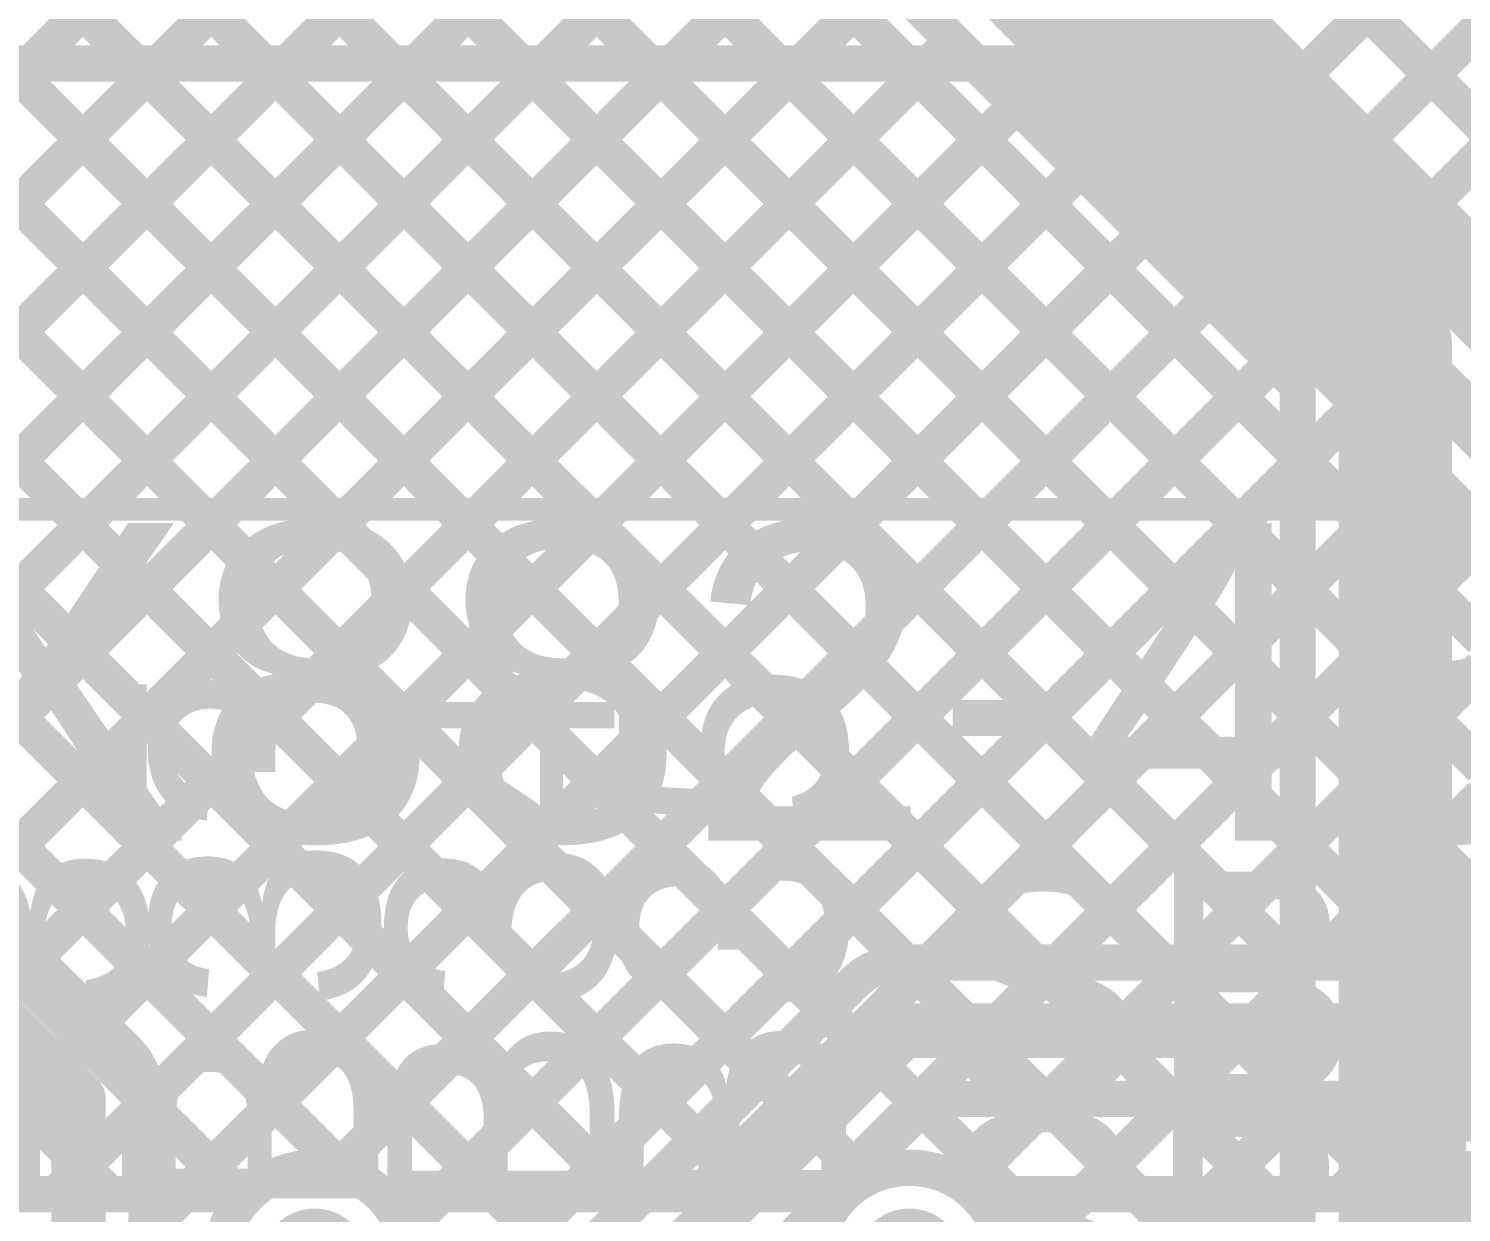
# Model space of a CAD drawing. Header units: millimetres. Extents: x -0.01 to 3.73, y -0.01 to 3.05.
# Drawn here: x 2.636 to 2.9515, y 2.368 to 2.6287 of the extents above; entities that cross this region are included whole.
import ezdxf

# ---------------------------------------------------------------- set-up
doc = ezdxf.new("R2010")
doc.units = ezdxf.units.MM
doc.header["$MEASUREMENT"] = 0
for name, color, linetype in [('BottomLayer', 5, 'Continuous'), ('TopLayer', 1, 'Continuous'), ('TopOverlay', 2, 'Continuous'), ('TopPaste', 8, 'Continuous'), ('TopSolder', 216, 'Continuous')]:
    doc.layers.add(name, color=color, linetype=linetype)
doc.styles.add('Arial', font='', dxfattribs={"height": 0.2})
doc.styles.get('Arial').set_extended_font_data('Arial')

# ---------------------------------------------------------------- blocks, each defined once
blk = doc.blocks.new('SRX882_433MHZ_9')
at = {"layer": 'TopOverlay', "const_width": 0.005}
blk.add_lwpolyline([(1.37795, 0.40945), (0, 0.40945)], dxfattribs=at)
blk = doc.blocks.new('S______B______46')
at = {"layer": 'TopLayer'}
for points in [[(-0.045, -0.0175), (-0.045, 0.0175), (-0.015, 0.0175), (-0.015, -0.0175)], [(0.015, -0.0175), (0.015, 0.0175), (0.045, 0.0175), (0.045, -0.0175)]]:
    blk.add_hatch(color=1, dxfattribs=at).paths.add_polyline_path(points)
at = {"layer": 'TopPaste'}
for points in [[(-0.045, -0.0175), (-0.045, 0.0175), (-0.015, 0.0175), (-0.015, -0.0175)], [(0.015, -0.0175), (0.015, 0.0175), (0.045, 0.0175), (0.045, -0.0175)]]:
    blk.add_hatch(color=8, dxfattribs=at).paths.add_polyline_path(points)
at = {"layer": 'TopSolder'}
for points in [[(-0.049, -0.0215), (-0.049, 0.0215), (-0.011, 0.0215), (-0.011, -0.0215)], [(0.011, -0.0215), (0.011, 0.0215), (0.049, 0.0215), (0.049, -0.0215)]]:
    blk.add_hatch(color=216, dxfattribs=at).paths.add_polyline_path(points)
at = {"layer": 'TopOverlay', "const_width": 0.005}
for points in [[(0.05, 0.022), (-0.05, 0.022)], [(-0.05, 0.022), (-0.05, -0.022)], [(0.05, 0.022), (0.05, -0.022)], [(0.05, -0.022), (-0.05, -0.022)]]:
    blk.add_lwpolyline(points, dxfattribs=at)
at = {"layer": 'TopOverlay', "const_width": 0.0025}
for points in [[(-0.05125, 0.022, 1), (-0.04875, 0.022, 1)], [(-0.05125, 0.022, 1), (-0.04875, 0.022, 1)], [(0.04875, 0.022, 1), (0.05125, 0.022, 1)], [(0.04875, 0.022, 1), (0.05125, 0.022, 1)], [(-0.05125, -0.022, 1), (-0.04875, -0.022, 1)], [(-0.05125, -0.022, 1), (-0.04875, -0.022, 1)], [(0.04875, -0.022, 1), (0.05125, -0.022, 1)], [(0.04875, -0.022, 1), (0.05125, -0.022, 1)]]:
    blk.add_lwpolyline(points, format="xyb", close=True, dxfattribs=at)
blk = doc.blocks.new('S______B______47')
at = {"layer": 'TopLayer'}
for points in [[(-0.045, -0.0175), (-0.045, 0.0175), (-0.015, 0.0175), (-0.015, -0.0175)], [(0.015, -0.0175), (0.015, 0.0175), (0.045, 0.0175), (0.045, -0.0175)]]:
    blk.add_hatch(color=1, dxfattribs=at).paths.add_polyline_path(points)
at = {"layer": 'TopPaste'}
for points in [[(-0.045, -0.0175), (-0.045, 0.0175), (-0.015, 0.0175), (-0.015, -0.0175)], [(0.015, -0.0175), (0.015, 0.0175), (0.045, 0.0175), (0.045, -0.0175)]]:
    blk.add_hatch(color=8, dxfattribs=at).paths.add_polyline_path(points)
at = {"layer": 'TopSolder'}
for points in [[(-0.049, -0.0215), (-0.049, 0.0215), (-0.011, 0.0215), (-0.011, -0.0215)], [(0.011, -0.0215), (0.011, 0.0215), (0.049, 0.0215), (0.049, -0.0215)]]:
    blk.add_hatch(color=216, dxfattribs=at).paths.add_polyline_path(points)
at = {"layer": 'TopOverlay', "const_width": 0.005}
for points in [[(0.05, 0.022), (-0.05, 0.022)], [(-0.05, 0.022), (-0.05, -0.022)], [(0.05, 0.022), (0.05, -0.022)], [(0.05, -0.022), (-0.05, -0.022)]]:
    blk.add_lwpolyline(points, dxfattribs=at)
at = {"layer": 'TopOverlay', "const_width": 0.0025}
for points in [[(-0.05125, 0.022, 1), (-0.04875, 0.022, 1)], [(-0.05125, 0.022, 1), (-0.04875, 0.022, 1)], [(0.04875, 0.022, 1), (0.05125, 0.022, 1)], [(0.04875, 0.022, 1), (0.05125, 0.022, 1)], [(-0.05125, -0.022, 1), (-0.04875, -0.022, 1)], [(-0.05125, -0.022, 1), (-0.04875, -0.022, 1)], [(0.04875, -0.022, 1), (0.05125, -0.022, 1)], [(0.04875, -0.022, 1), (0.05125, -0.022, 1)]]:
    blk.add_lwpolyline(points, format="xyb", close=True, dxfattribs=at)

msp = doc.modelspace()

# ---------------------------------------------------------------- hatches: boundary and pattern name
at = {"layer": 'BottomLayer'}
h = msp.add_hatch(color=5, dxfattribs=at)
edge = h.paths.add_edge_path()
edge.add_arc((2.699, 2.357), 0.01181, 0, 360)
h = msp.add_hatch(color=5, dxfattribs=at)
edge = h.paths.add_edge_path()
edge.add_arc((2.83, 2.357), 0.01181, 0, 360)
at = {"layer": 'TopLayer'}
h = msp.add_hatch(color=1, dxfattribs=at)
edge = h.paths.add_edge_path()
edge.add_arc((2.699, 2.357), 0.01181, 0, 360)
h = msp.add_hatch(color=1, dxfattribs=at)
edge = h.paths.add_edge_path()
edge.add_arc((2.83, 2.357), 0.01181, 0, 360)

# ---------------------------------------------------------------- linework, layer by layer
at = {"layer": 'BottomLayer'}
for points, const_width in [([(2.68905, 2.846), (3.10273, 2.43232)], 0.008), ([(2.71733, 2.846), (3.12789, 2.43545)], 0.008), ([(2.8982, 2.62821), (3.11599, 2.846)], 0.008), ([(2.91234, 2.61407), (3.14427, 2.846)], 0.008), ([(2.92648, 2.59992), (3.17256, 2.846)], 0.008), ([(2.94062, 2.58578), (3.20084, 2.846)], 0.008), ([(2.95455, 2.57142), (3.22913, 2.846)], 0.008), ([(2.7212, 2.8052), (2.9522, 2.5742)], 0.008), ([(2.706, 2.79), (2.937, 2.559)], 0.025), ([(2.62513, 2.7685), (2.9155, 2.47813)], 0.008), ([(2.65341, 2.7685), (2.9155, 2.50641)], 0.008), ([(2.6817, 2.7685), (2.9155, 2.5347)], 0.008), ([(2.69709, 2.7685), (2.9155, 2.55009)], 0.008), ([(2.6195, 2.74584), (2.9155, 2.44984)], 0.008), ([(2.50757, 2.49214), (2.74051, 2.72508)], 0.008), ([(2.50757, 2.49214), (2.74051, 2.72508)], 0.008), ([(2.6195, 2.71756), (2.9155, 2.42156)], 0.008), ([(2.45374, 2.41002), (2.75466, 2.71094)], 0.008), ([(2.45715, 2.38515), (2.7688, 2.6968)], 0.008), ([(2.6195, 2.68928), (2.9155, 2.39328)], 0.008), ([(2.47228, 2.372), (2.78294, 2.68266)], 0.008), ([(2.50057, 2.372), (2.79708, 2.66851)], 0.008), ([(2.6195, 2.66099), (2.9155, 2.36499)], 0.008), ([(2.52885, 2.372), (2.81122, 2.65437)], 0.008), ([(2.55714, 2.372), (2.82537, 2.64023)], 0.008), ([(2.61558, 2.63663), (2.9155, 2.33671)], 0.008), ([(2.58542, 2.372), (2.83951, 2.62609)], 0.008), ([(2.60166, 2.62226), (2.9155, 2.30842)], 0.008), ([(2.61371, 2.372), (2.85365, 2.61194)], 0.008), ([(2.58752, 2.60812), (2.82025, 2.37539)], 0.008), ([(2.64199, 2.372), (2.86779, 2.5978)], 0.008), ([(2.57338, 2.59397), (2.79535, 2.372)], 0.008), ([(2.67027, 2.372), (2.88193, 2.58366)], 0.008), ([(2.55924, 2.57983), (2.76707, 2.372)], 0.008), ([(2.70381, 2.37725), (2.89608, 2.56952)], 0.008), ([(2.937, 2.27072), (2.937, 2.559)], 0.025), ([(2.5451, 2.56569), (2.73879, 2.372)], 0.008), ([(2.72684, 2.372), (2.91022, 2.55538)], 0.008), ([(2.53095, 2.55155), (2.70585, 2.37665)], 0.008), ([(2.9155, 2.27072), (2.9155, 2.55009)], 0.008), ([(2.51681, 2.53741), (2.68222, 2.372)], 0.008), ([(2.75513, 2.372), (2.9155, 2.53237)], 0.008), ([(2.50005, 2.52588), (2.65393, 2.372)], 0.008), ([(2.78341, 2.372), (2.9155, 2.50409)], 0.008), ([(2.8117, 2.372), (2.9155, 2.4758)], 0.008), ([(2.84199, 2.37401), (2.9155, 2.44752)], 0.008), ([(2.85065, 2.35438), (2.9155, 2.41924)], 0.008), ([(2.83639, 2.31184), (2.9155, 2.39095)], 0.008), ([(2.28043, 2.372), (2.68457, 2.372)], 0.008), ([(2.71343, 2.372), (2.81557, 2.372)], 0.008)]:
    msp.add_lwpolyline(points, dxfattribs=dict(at, const_width=const_width))
for points, const_width in [([(2.8962, 2.62821, 1), (2.9002, 2.62821, 1)], 0.004), ([(2.83751, 2.62609, 1), (2.84151, 2.62609, 1)], 0.004), ([(2.85165, 2.61194, 1), (2.85565, 2.61194, 1)], 0.004), ([(2.91034, 2.61407, 1), (2.91434, 2.61407, 1)], 0.004), ([(2.92448, 2.59992, 1), (2.92848, 2.59992, 1)], 0.004), ([(2.86579, 2.5978, 1), (2.86979, 2.5978, 1)], 0.004), ([(2.87993, 2.58366, 1), (2.88393, 2.58366, 1)], 0.004), ([(2.93862, 2.58578, 1), (2.94262, 2.58578, 1)], 0.004), ([(2.9502, 2.5742, 1), (2.9542, 2.5742, 1)], 0.004), ([(2.9502, 2.5742, 1), (2.9542, 2.5742, 1)], 0.004), ([(2.9502, 2.5742, 1), (2.9542, 2.5742, 1)], 0.004), ([(2.95255, 2.57142, 1), (2.95655, 2.57142, 1)], 0.004), ([(2.89408, 2.56952, 1), (2.89808, 2.56952, 1)], 0.004), ([(2.93075, 2.559, 1), (2.94325, 2.559, 1)], 0.0125), ([(2.93075, 2.559, 1), (2.94325, 2.559, 1)], 0.0125), ([(2.90822, 2.55538, 1), (2.91222, 2.55538, 1)], 0.004), ([(2.9135, 2.55009, 1), (2.9175, 2.55009, 1)], 0.004), ([(2.9135, 2.55009, 1), (2.9175, 2.55009, 1)], 0.004), ([(2.9135, 2.5347, 1), (2.9175, 2.5347, 1)], 0.004), ([(2.9135, 2.53237, 1), (2.9175, 2.53237, 1)], 0.004), ([(2.9135, 2.50641, 1), (2.9175, 2.50641, 1)], 0.004), ([(2.9135, 2.50409, 1), (2.9175, 2.50409, 1)], 0.004), ([(2.9135, 2.47813, 1), (2.9175, 2.47813, 1)], 0.004), ([(2.9135, 2.4758, 1), (2.9175, 2.4758, 1)], 0.004), ([(2.9135, 2.44984, 1), (2.9175, 2.44984, 1)], 0.004), ([(2.9135, 2.44752, 1), (2.9175, 2.44752, 1)], 0.004), ([(2.9135, 2.42156, 1), (2.9175, 2.42156, 1)], 0.004), ([(2.9135, 2.41924, 1), (2.9175, 2.41924, 1)], 0.004), ([(2.9135, 2.39328, 1), (2.9175, 2.39328, 1)], 0.004), ([(2.9135, 2.39095, 1), (2.9175, 2.39095, 1)], 0.004), ([(2.70181, 2.37725, 1), (2.70581, 2.37725, 1)], 0.004), ([(2.70385, 2.37665, 1), (2.70785, 2.37665, 1)], 0.004), ([(2.81825, 2.37539, 1), (2.82225, 2.37539, 1)], 0.004), ([(2.63999, 2.372, 1), (2.64399, 2.372, 1)], 0.004), ([(2.65193, 2.372, 1), (2.65593, 2.372, 1)], 0.004), ([(2.66827, 2.372, 1), (2.67227, 2.372, 1)], 0.004), ([(2.68022, 2.372, 1), (2.68422, 2.372, 1)], 0.004), ([(2.68257, 2.372, 1), (2.68657, 2.372, 1)], 0.004), ([(2.68257, 2.372, 1), (2.68657, 2.372, 1)], 0.004), ([(2.71143, 2.372, 1), (2.71543, 2.372, 1)], 0.004), ([(2.71143, 2.372, 1), (2.71543, 2.372, 1)], 0.004), ([(2.72484, 2.372, 1), (2.72884, 2.372, 1)], 0.004), ([(2.73679, 2.372, 1), (2.74079, 2.372, 1)], 0.004), ([(2.75313, 2.372, 1), (2.75713, 2.372, 1)], 0.004), ([(2.76507, 2.372, 1), (2.76907, 2.372, 1)], 0.004), ([(2.78141, 2.372, 1), (2.78541, 2.372, 1)], 0.004), ([(2.79335, 2.372, 1), (2.79735, 2.372, 1)], 0.004), ([(2.8097, 2.372, 1), (2.8137, 2.372, 1)], 0.004), ([(2.81357, 2.372, 1), (2.81757, 2.372, 1)], 0.004), ([(2.81357, 2.372, 1), (2.81757, 2.372, 1)], 0.004), ([(2.83999, 2.37401, 1), (2.84399, 2.37401, 1)], 0.004), ([(2.9135, 2.36499, 1), (2.9175, 2.36499, 1)], 0.004)]:
    msp.add_lwpolyline(points, format="xyb", close=True, dxfattribs=dict(at, const_width=const_width))
at = {"layer": 'BottomLayer', "const_width": 0.008}
for points in [[(2.9522, 2.5742, -0.198912), (2.9585, 2.559)], [(2.9522, 2.5742, -0.198912), (2.9585, 2.559)], [(2.68457, 2.372, -0.402826), (2.71343, 2.372)], [(2.81557, 2.372, -0.661143), (2.85081, 2.357)]]:
    msp.add_lwpolyline(points, format="xyb", dxfattribs=at)
at = {"layer": 'TopLayer'}
for points, const_width in [([(2.8936, 2.62361), (3.11599, 2.846)], 0.008), ([(2.90774, 2.60947), (3.14427, 2.846)], 0.008), ([(2.92189, 2.59533), (3.17256, 2.846)], 0.008), ([(2.93603, 2.58118), (3.20084, 2.846)], 0.008), ([(2.95017, 2.56704), (3.22913, 2.846)], 0.008), ([(2.76955, 2.7655), (3.04086, 2.49419)], 0.008), ([(2.79783, 2.7655), (3.06383, 2.4995)], 0.008), ([(2.87061, 2.6466), (2.98157, 2.53564)], 0.008), ([(2.86, 2.636), (2.971, 2.525)], 0.012), ([(1.03721, 2.621), (2.85379, 2.621)], 0.008), ([(2.4615, 2.621), (2.70585, 2.37665)], 0.008), ([(2.48979, 2.621), (2.75504, 2.35575)], 0.008), ([(2.51807, 2.621), (2.76918, 2.36989)], 0.008), ([(2.51943, 2.504), (2.63643, 2.621)], 0.008), ([(2.51943, 2.504), (2.63643, 2.621)], 0.008), ([(2.54635, 2.621), (2.78332, 2.38403)], 0.008), ([(2.54772, 2.504), (2.66472, 2.621)], 0.008), ([(2.56661, 2.49461), (2.693, 2.621)], 0.008), ([(2.57464, 2.621), (2.79746, 2.39818)], 0.008), ([(2.58075, 2.48046), (2.72128, 2.621)], 0.008), ([(2.59489, 2.46632), (2.74957, 2.621)], 0.008), ([(2.60292, 2.621), (2.8116, 2.41232)], 0.008), ([(2.60903, 2.45218), (2.77785, 2.621)], 0.008), ([(2.62318, 2.43804), (2.80614, 2.621)], 0.008), ([(2.63121, 2.621), (2.82921, 2.423)], 0.008), ([(2.63732, 2.4239), (2.83442, 2.621)], 0.008), ([(2.65949, 2.621), (2.85749, 2.423)], 0.008), ([(2.68778, 2.621), (2.88578, 2.423)], 0.008), ([(2.71606, 2.621), (2.91406, 2.423)], 0.008), ([(2.74434, 2.621), (2.94234, 2.423)], 0.008), ([(2.77263, 2.621), (2.956, 2.43763)], 0.008), ([(2.80091, 2.621), (2.956, 2.46591)], 0.008), ([(2.8292, 2.621), (2.956, 2.4942)], 0.008), ([(2.85379, 2.621), (2.956, 2.51879)], 0.008), ([(2.65146, 2.40975), (2.85825, 2.61654)], 0.008), ([(2.662, 2.39201), (2.87239, 2.6024)], 0.008), ([(2.662, 2.36373), (2.88653, 2.58826)], 0.008), ([(2.70381, 2.37725), (2.90067, 2.57411)], 0.008), ([(2.71866, 2.36382), (2.91481, 2.55997)], 0.008), ([(2.714, 2.33087), (2.92896, 2.54583)], 0.008), ([(2.83441, 2.423), (2.9431, 2.53169)], 0.008), ([(2.8627, 2.423), (2.956, 2.5163)], 0.008), ([(2.56161, 2.4996), (2.6576, 2.40361)], 0.008), ([(2.551, 2.489), (2.647, 2.393)], 0.012), ([(2.89098, 2.423), (2.956, 2.48802)], 0.008), ([(2.91926, 2.423), (2.956, 2.45974)], 0.008), ([(2.947, 2.4345), (2.956, 2.4345)], 0.008), ([(2.947, 2.423), (2.947, 2.4345)], 0.008), ([(2.8285, 2.423), (2.947, 2.423)], 0.008), ([(2.74859, 2.34931), (2.81789, 2.4186)], 0.008), ([(2.749, 2.3285), (2.8285, 2.408)], 0.012), ([(2.8285, 2.408), (2.971, 2.408)], 0.012), ([(2.647, 2.292), (2.647, 2.393)], 0.012), ([(2.662, 2.316), (2.662, 2.393)], 0.008), ([(2.662, 2.39222), (2.68342, 2.3708)], 0.008), ([(2.76981, 2.32809), (2.83471, 2.393)], 0.008), ([(2.83282, 2.3911), (2.85192, 2.372)], 0.008), ([(2.83471, 2.393), (2.947, 2.393)], 0.008), ([(2.84199, 2.37401), (2.86098, 2.393)], 0.008), ([(2.85921, 2.393), (2.88021, 2.372)], 0.008), ([(2.86826, 2.372), (2.88926, 2.393)], 0.008), ([(2.88749, 2.393), (2.90849, 2.372)], 0.008), ([(2.89655, 2.372), (2.91755, 2.393)], 0.008), ([(2.91578, 2.393), (2.93678, 2.372)], 0.008), ([(2.92483, 2.372), (2.94583, 2.393)], 0.008), ([(2.94406, 2.393), (2.947, 2.39006)], 0.008), ([(2.947, 2.3835), (2.947, 2.393)], 0.008), ([(2.947, 2.372), (2.947, 2.3815)], 0.008), ([(2.84443, 2.372), (2.947, 2.372)], 0.008)]:
    msp.add_lwpolyline(points, dxfattribs=dict(at, const_width=const_width))
for points, const_width in [([(2.8916, 2.62361, 1), (2.8956, 2.62361, 1)], 0.004), ([(2.63443, 2.621, 1), (2.63843, 2.621, 1)], 0.004), ([(2.63443, 2.621, 1), (2.63843, 2.621, 1)], 0.004), ([(2.65749, 2.621, 1), (2.66149, 2.621, 1)], 0.004), ([(2.66272, 2.621, 1), (2.66672, 2.621, 1)], 0.004), ([(2.68578, 2.621, 1), (2.68978, 2.621, 1)], 0.004), ([(2.691, 2.621, 1), (2.695, 2.621, 1)], 0.004), ([(2.71406, 2.621, 1), (2.71806, 2.621, 1)], 0.004), ([(2.71928, 2.621, 1), (2.72328, 2.621, 1)], 0.004), ([(2.74234, 2.621, 1), (2.74634, 2.621, 1)], 0.004), ([(2.74757, 2.621, 1), (2.75157, 2.621, 1)], 0.004), ([(2.77063, 2.621, 1), (2.77463, 2.621, 1)], 0.004), ([(2.77585, 2.621, 1), (2.77985, 2.621, 1)], 0.004), ([(2.79891, 2.621, 1), (2.80291, 2.621, 1)], 0.004), ([(2.80414, 2.621, 1), (2.80814, 2.621, 1)], 0.004), ([(2.8272, 2.621, 1), (2.8312, 2.621, 1)], 0.004), ([(2.83242, 2.621, 1), (2.83642, 2.621, 1)], 0.004), ([(2.85179, 2.621, 1), (2.85579, 2.621, 1)], 0.004), ([(2.85179, 2.621, 1), (2.85579, 2.621, 1)], 0.004), ([(2.85625, 2.61654, 1), (2.86025, 2.61654, 1)], 0.004), ([(2.90574, 2.60947, 1), (2.90974, 2.60947, 1)], 0.004), ([(2.87039, 2.6024, 1), (2.87439, 2.6024, 1)], 0.004), ([(2.91989, 2.59533, 1), (2.92389, 2.59533, 1)], 0.004), ([(2.88453, 2.58826, 1), (2.88853, 2.58826, 1)], 0.004), ([(2.93403, 2.58118, 1), (2.93803, 2.58118, 1)], 0.004), ([(2.89867, 2.57411, 1), (2.90267, 2.57411, 1)], 0.004), ([(2.94817, 2.56704, 1), (2.95217, 2.56704, 1)], 0.004), ([(2.91281, 2.55997, 1), (2.91681, 2.55997, 1)], 0.004), ([(2.92696, 2.54583, 1), (2.93096, 2.54583, 1)], 0.004), ([(2.9411, 2.53169, 1), (2.9451, 2.53169, 1)], 0.004), ([(2.945, 2.4345, 1), (2.949, 2.4345, 1)], 0.004), ([(2.945, 2.4345, 1), (2.949, 2.4345, 1)], 0.004), ([(2.63532, 2.4239, 1), (2.63932, 2.4239, 1)], 0.004), ([(2.8265, 2.423, 1), (2.8305, 2.423, 1)], 0.004), ([(2.8265, 2.423, 1), (2.8305, 2.423, 1)], 0.004), ([(2.8265, 2.423, 1), (2.8305, 2.423, 1)], 0.004), ([(2.82721, 2.423, 1), (2.83121, 2.423, 1)], 0.004), ([(2.83241, 2.423, 1), (2.83641, 2.423, 1)], 0.004), ([(2.85549, 2.423, 1), (2.85949, 2.423, 1)], 0.004), ([(2.8607, 2.423, 1), (2.8647, 2.423, 1)], 0.004), ([(2.88378, 2.423, 1), (2.88778, 2.423, 1)], 0.004), ([(2.88898, 2.423, 1), (2.89298, 2.423, 1)], 0.004), ([(2.91206, 2.423, 1), (2.91606, 2.423, 1)], 0.004), ([(2.91726, 2.423, 1), (2.92126, 2.423, 1)], 0.004), ([(2.94034, 2.423, 1), (2.94434, 2.423, 1)], 0.004), ([(2.945, 2.423, 1), (2.949, 2.423, 1)], 0.004), ([(2.945, 2.423, 1), (2.949, 2.423, 1)], 0.004), ([(2.81589, 2.41861, 1), (2.81989, 2.41861, 1)], 0.004), ([(2.81589, 2.4186, 1), (2.81989, 2.4186, 1)], 0.004), ([(2.8159, 2.41861, 1), (2.8199, 2.41861, 1)], 0.004), ([(2.64946, 2.40975, 1), (2.65346, 2.40975, 1)], 0.004), ([(2.8096, 2.41232, 1), (2.8136, 2.41232, 1)], 0.004), ([(2.8255, 2.408, 1), (2.8315, 2.408, 1)], 0.006), ([(2.8255, 2.408, 1), (2.8315, 2.408, 1)], 0.006), ([(2.6556, 2.40361, 1), (2.6596, 2.40361, 1)], 0.004), ([(2.65561, 2.40361, 1), (2.65961, 2.40361, 1)], 0.004), ([(2.65561, 2.4036, 1), (2.65961, 2.4036, 1)], 0.004), ([(2.79546, 2.39818, 1), (2.79946, 2.39818, 1)], 0.004), ([(2.644, 2.393, 1), (2.65, 2.393, 1)], 0.006), ([(2.644, 2.393, 1), (2.65, 2.393, 1)], 0.006), ([(2.66, 2.393, 1), (2.664, 2.393, 1)], 0.004), ([(2.66, 2.393, 1), (2.664, 2.393, 1)], 0.004), ([(2.66, 2.393, 1), (2.664, 2.393, 1)], 0.004), ([(2.66, 2.39222, 1), (2.664, 2.39222, 1)], 0.004), ([(2.66, 2.39201, 1), (2.664, 2.39201, 1)], 0.004), ([(2.83082, 2.3911, 1), (2.83482, 2.3911, 1)], 0.004), ([(2.83271, 2.393, 1), (2.83671, 2.393, 1)], 0.004), ([(2.83271, 2.393, 1), (2.83671, 2.393, 1)], 0.004), ([(2.85721, 2.393, 1), (2.86121, 2.393, 1)], 0.004), ([(2.85898, 2.393, 1), (2.86298, 2.393, 1)], 0.004), ([(2.88549, 2.393, 1), (2.88949, 2.393, 1)], 0.004), ([(2.88726, 2.393, 1), (2.89126, 2.393, 1)], 0.004), ([(2.91378, 2.393, 1), (2.91778, 2.393, 1)], 0.004), ([(2.91555, 2.393, 1), (2.91955, 2.393, 1)], 0.004), ([(2.94206, 2.393, 1), (2.94606, 2.393, 1)], 0.004), ([(2.94383, 2.393, 1), (2.94783, 2.393, 1)], 0.004), ([(2.945, 2.393, 1), (2.949, 2.393, 1)], 0.004), ([(2.945, 2.393, 1), (2.949, 2.393, 1)], 0.004), ([(2.945, 2.39006, 1), (2.949, 2.39006, 1)], 0.004), ([(2.78132, 2.38403, 1), (2.78532, 2.38403, 1)], 0.004), ([(2.945, 2.3835, 1), (2.949, 2.3835, 1)], 0.004), ([(2.945, 2.3815, 1), (2.949, 2.3815, 1)], 0.004), ([(2.70181, 2.37725, 1), (2.70581, 2.37725, 1)], 0.004), ([(2.70385, 2.37665, 1), (2.70785, 2.37665, 1)], 0.004), ([(2.83999, 2.37401, 1), (2.84399, 2.37401, 1)], 0.004), ([(2.84243, 2.372, 1), (2.84643, 2.372, 1)], 0.004), ([(2.84243, 2.372, 1), (2.84643, 2.372, 1)], 0.004), ([(2.84992, 2.372, 1), (2.85392, 2.372, 1)], 0.004), ([(2.86626, 2.372, 1), (2.87026, 2.372, 1)], 0.004), ([(2.87821, 2.372, 1), (2.88221, 2.372, 1)], 0.004), ([(2.89455, 2.372, 1), (2.89855, 2.372, 1)], 0.004), ([(2.90649, 2.372, 1), (2.91049, 2.372, 1)], 0.004), ([(2.92283, 2.372, 1), (2.92683, 2.372, 1)], 0.004), ([(2.93478, 2.372, 1), (2.93878, 2.372, 1)], 0.004), ([(2.945, 2.372, 1), (2.949, 2.372, 1)], 0.004), ([(2.945, 2.372, 1), (2.949, 2.372, 1)], 0.004), ([(2.68142, 2.3708, 1), (2.68542, 2.3708, 1)], 0.004), ([(2.76718, 2.36989, 1), (2.77118, 2.36989, 1)], 0.004)]:
    msp.add_lwpolyline(points, format="xyb", close=True, dxfattribs=dict(at, const_width=const_width))
at = {"layer": 'TopLayer', "const_width": 0.008}
for points in [[(2.81789, 2.41861, -0.198912), (2.8285, 2.423)], [(2.8179, 2.41861, -0.198764), (2.8285, 2.423)], [(2.65761, 2.40361, -0.198912), (2.662, 2.393)], [(2.65761, 2.4036, -0.198764), (2.662, 2.393)], [(2.684, 2.34257, -1.480911), (2.71981, 2.357)], [(2.84443, 2.342, -2.349106), (2.84443, 2.372)]]:
    msp.add_lwpolyline(points, format="xyb", dxfattribs=at)

# ---------------------------------------------------------------- block references
at = {"rotation": 180}
for name, p in [('SRX882_433MHZ_9', (3.53857, 2.93224)), ('S______B______47', (3.001, 2.408)), ('S______B______46', (3.001, 2.357))]:
    msp.add_blockref(name, p, dxfattribs=at)

# ---------------------------------------------------------------- texts
at = {"layer": 'TopOverlay', "style": 'Arial'}
for s, height, rotation, p in [('SRX882-433MHZ MODULE', 0.07, 360, (2.471, 2.44982)), ('SB33', 0.05, 90, (2.71301, 2.31876)), ('SB34', 0.05, 90, (2.76501, 2.31832)), ('SB35', 0.05, 90, (2.81601, 2.31849)), ('SB32', 0.05, 90, (2.66201, 2.31693))]:
    msp.add_text(s, height=height, rotation=rotation, dxfattribs=at).set_placement(p)
for s, p in [('SB12', (2.83593, 2.39299)), ('SB13', (2.83576, 2.33999))]:
    msp.add_text(s, height=0.05, dxfattribs=at).set_placement(p)

doc.saveas('drawing.dxf')
